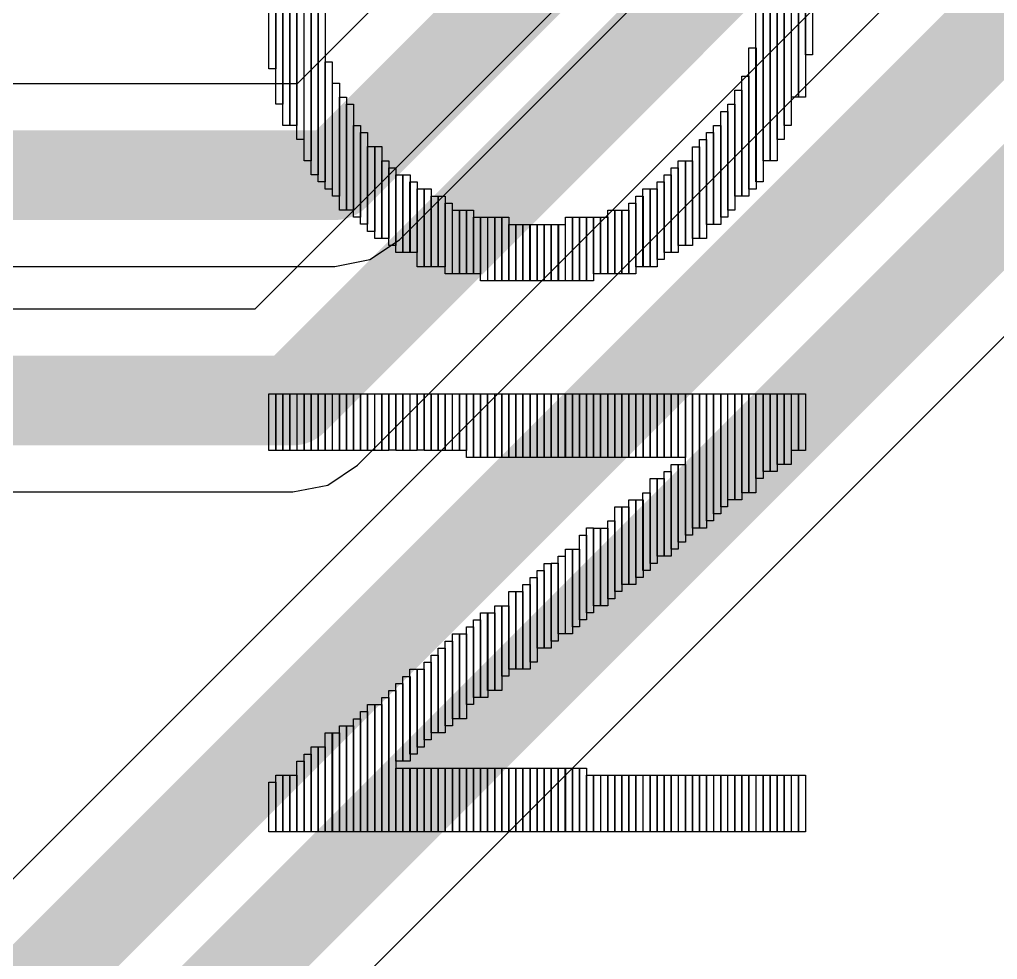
# Model space of a CAD drawing. Header units: millimetres. Extents: x -23 to 83, y -38 to 11.
# Drawn here: x -13.471 to -10.701, y -3.694 to -1.033 of the extents above; entities that cross this region are included whole.
import ezdxf

# ---------------------------------------------------------------- set-up
doc = ezdxf.new("R2010")
doc.units = ezdxf.units.MM
for name, color, linetype in [('BottomLayer', 5, 'Continuous'), ('TopLayer', 1, 'Continuous'), ('TopOverlay', 2, 'Continuous')]:
    doc.layers.add(name, color=color, linetype=linetype)

msp = doc.modelspace()

# ---------------------------------------------------------------- linework, layer by layer
at = {"layer": 'BottomLayer'}
for p, q in [((-11.2595, 0.2112), (-12.6848, -1.2142)), ((-12.3944, -1.6563), (-10.8174, -0.0792)), ((-12.6848, -1.2142), (-13.9807, -1.2142)), ((-12.4785, -1.7125), (-12.3944, -1.6563)), ((-12.5776, -1.7322), (-12.4785, -1.7125)), ((-13.9807, -1.7322), (-12.5776, -1.7322))]:
    msp.add_line(p, q, dxfattribs=at)
at = {"layer": 'BottomLayer', "const_width": 0.254}
for points in [[(-12.5776, -1.4732), (-11.0005, 0.1039)], [(-14.3256, -1.4732), (-12.5776, -1.4732)]]:
    msp.add_lwpolyline(points, dxfattribs=at)
at = {"layer": 'BottomLayer', "const_width": 0.127}
msp.add_lwpolyline([(-12.6411, -1.4732, 1), (-12.5141, -1.4732, 1)], format="xyb", close=True, dxfattribs=at)
msp.add_lwpolyline([(-12.6411, -1.4732, 1), (-12.5141, -1.4732, 1)], format="xyb", close=True, dxfattribs=at)
at = {"layer": 'TopLayer'}
for p, q in [((-3.8564, 6.1672), (-17.4545, -7.4308)), ((-15.9976, -7.2453), (-3.3265, 5.4258)), ((-11.5587, -0.6072), (-12.804, -1.8525)), ((-12.5136, -2.2946), (-11.1166, -0.8976)), ((-12.804, -1.8525), (-13.9214, -1.8525)), ((-12.5977, -2.3507), (-12.5136, -2.2946)), ((-12.6968, -2.3704), (-12.5977, -2.3507)), ((-17.2885, -2.3704), (-12.6968, -2.3704))]:
    msp.add_line(p, q, dxfattribs=at)
at = {"layer": 'TopLayer', "const_width": 0.254}
for points in [[(-19.177, -9.5196), (-3.5916, 6.0658)], [(-18.4261, -9.3075), (-3.4338, 5.6848)], [(-12.6968, -2.1114), (-11.2998, -0.7144)], [(-17.3958, -2.1114), (-12.6968, -2.1114)]]:
    msp.add_lwpolyline(points, dxfattribs=at)
at = {"layer": 'TopLayer', "const_width": 0.127}
msp.add_lwpolyline([(-12.7603, -2.1114, 1), (-12.6333, -2.1114, 1)], format="xyb", close=True, dxfattribs=at)
msp.add_lwpolyline([(-12.7603, -2.1114, 1), (-12.6333, -2.1114, 1)], format="xyb", close=True, dxfattribs=at)
at = {"layer": 'TopOverlay'}
for p, q in [((-12.6449, -1.4724), (-12.6449, -0.5126)), ((-12.6249, -1.4924), (-12.6249, -0.5124)), ((-12.6248, -0.5126), (-12.6248, -1.4724)), ((-12.6049, -0.5124), (-12.6049, -1.4924)), ((-11.3849, -1.4924), (-11.3849, -0.5124)), ((-11.3648, -0.5124), (-11.3648, -1.4924)), ((-12.6648, -1.4324), (-12.6648, -0.5325)), ((-12.645, -0.5325), (-12.645, -1.4324)), ((-11.365, -1.4326), (-11.365, -0.5524)), ((-11.3449, -1.4326), (-11.3449, -0.5524)), ((-11.3449, -0.5524), (-11.3449, -1.4326)), ((-11.3248, -0.5524), (-11.3248, -1.4326)), ((-12.6849, -1.3725), (-12.6849, -0.5925)), ((-12.6651, -0.5925), (-12.6651, -1.3725)), ((-11.3247, -1.3725), (-11.3247, -0.5925)), ((-11.3049, -0.5925), (-11.3049, -1.3725)), ((-12.7048, -1.3325), (-12.7048, -0.6325)), ((-12.685, -0.6325), (-12.685, -1.3325)), ((-11.3048, -1.3325), (-11.3048, -0.6325)), ((-11.285, -0.6325), (-11.285, -1.3325)), ((-12.7249, -1.3325), (-12.7249, -0.6525)), ((-12.7048, -0.6525), (-12.7048, -1.3325)), ((-12.745, -1.2725), (-12.745, -0.7125)), ((-12.7249, -0.7125), (-12.7249, -1.2725)), ((-11.2847, -1.2525), (-11.2847, -0.7125)), ((-11.2649, -0.7125), (-11.2649, -1.2525)), ((-11.2649, -1.2525), (-11.2649, -0.7325)), ((-11.2448, -0.7325), (-11.2448, -1.2525)), ((-12.7649, -1.1723), (-12.7649, -0.8325)), ((-12.7448, -0.8325), (-12.7448, -1.1723)), ((-11.245, -1.1325), (-11.245, -0.8526)), ((-11.2249, -0.8526), (-11.2249, -1.1325)), ((-11.4049, -1.5126), (-11.4049, -1.1125)), ((-11.4049, -1.1125), (-11.3848, -1.1125)), ((-11.3848, -1.1125), (-11.3848, -1.5126)), ((-11.2249, -1.1325), (-11.245, -1.1325)), ((-12.6047, -1.5126), (-12.6047, -1.1524)), ((-12.6047, -1.1524), (-12.5849, -1.1524)), ((-12.5849, -1.1524), (-12.5849, -1.5126)), ((-12.7448, -1.1723), (-12.7649, -1.1723)), ((-12.5848, -1.5325), (-12.5848, -1.2125)), ((-12.5848, -1.2125), (-12.5647, -1.2125)), ((-12.5647, -1.2125), (-12.5647, -1.5325)), ((-11.4249, -1.5326), (-11.4249, -1.1925)), ((-11.4249, -1.1925), (-11.4049, -1.1925)), ((-11.4049, -1.1925), (-11.4049, -1.5326)), ((-11.4449, -1.5325), (-11.4449, -1.2325)), ((-11.4449, -1.2325), (-11.425, -1.2325)), ((-11.425, -1.2325), (-11.425, -1.5325)), ((-12.7249, -1.2725), (-12.745, -1.2725)), ((-12.5649, -1.5725), (-12.5649, -1.2525)), ((-12.5649, -1.2525), (-12.5451, -1.2525)), ((-12.5451, -1.2525), (-12.5451, -1.5725)), ((-12.5448, -1.5725), (-12.5448, -1.2725)), ((-12.5448, -1.2725), (-12.5247, -1.2725)), ((-12.5247, -1.2725), (-12.5247, -1.5725)), ((-11.4648, -1.5725), (-11.4648, -1.2725)), ((-11.4648, -1.2725), (-11.4447, -1.2725)), ((-11.4447, -1.2725), (-11.4447, -1.5725)), ((-11.2649, -1.2525), (-11.2847, -1.2525)), ((-11.2448, -1.2525), (-11.2649, -1.2525)), ((-11.4847, -1.5925), (-11.4847, -1.2925)), ((-11.4847, -1.2925), (-11.4649, -1.2925)), ((-11.4649, -1.2925), (-11.4649, -1.5925)), ((-12.7048, -1.3325), (-12.7249, -1.3325)), ((-12.685, -1.3325), (-12.7048, -1.3325)), ((-12.5249, -1.5925), (-12.5249, -1.3324)), ((-12.5249, -1.3324), (-12.5048, -1.3324)), ((-12.5049, -1.6124), (-12.5049, -1.3525)), ((-12.5049, -1.3525), (-12.4849, -1.3525)), ((-12.5048, -1.3324), (-12.5048, -1.5925)), ((-12.4849, -1.3525), (-12.4849, -1.6124)), ((-11.5249, -1.6125), (-11.5249, -1.3524)), ((-11.5249, -1.3524), (-11.5048, -1.3524)), ((-11.5049, -1.6126), (-11.5049, -1.3325)), ((-11.5049, -1.3325), (-11.4849, -1.3325)), ((-11.5048, -1.3524), (-11.5048, -1.6125)), ((-11.4849, -1.3325), (-11.4849, -1.6126)), ((-11.285, -1.3325), (-11.3048, -1.3325)), ((-12.6651, -1.3725), (-12.6849, -1.3725)), ((-11.5449, -1.6524), (-11.5449, -1.3725)), ((-11.5449, -1.3725), (-11.5249, -1.3725)), ((-11.5249, -1.3725), (-11.5249, -1.6524)), ((-11.3049, -1.3725), (-11.3247, -1.3725)), ((-12.4849, -1.6325), (-12.4849, -1.3924)), ((-12.4849, -1.3924), (-12.4648, -1.3924)), ((-12.4648, -1.6525), (-12.4648, -1.3924)), ((-12.4648, -1.3924), (-12.445, -1.3924)), ((-12.4648, -1.3924), (-12.4648, -1.6325)), ((-12.445, -1.3924), (-12.445, -1.6525)), ((-11.5647, -1.6524), (-11.5647, -1.3926)), ((-11.5647, -1.3926), (-11.5449, -1.3926)), ((-11.5449, -1.3926), (-11.5449, -1.6524)), ((-12.645, -1.4324), (-12.6648, -1.4324)), ((-12.4449, -1.6524), (-12.4449, -1.4324)), ((-12.4449, -1.4324), (-12.4248, -1.4324)), ((-12.4248, -1.4324), (-12.4248, -1.6524)), ((-11.605, -1.6726), (-11.605, -1.4326)), ((-11.605, -1.4326), (-11.5849, -1.4326)), ((-11.5849, -1.6726), (-11.5849, -1.4326)), ((-11.5849, -1.4326), (-11.5649, -1.4326)), ((-11.5849, -1.4326), (-11.5849, -1.6726)), ((-11.5649, -1.4326), (-11.5649, -1.6726)), ((-11.3449, -1.4326), (-11.365, -1.4326)), ((-11.3248, -1.4326), (-11.3449, -1.4326)), ((-12.4249, -1.6726), (-12.4249, -1.4524)), ((-12.4249, -1.4524), (-12.4049, -1.4524)), ((-12.4049, -1.4524), (-12.4049, -1.6726)), ((-11.6247, -1.6925), (-11.6247, -1.4525)), ((-11.6247, -1.4525), (-11.6049, -1.4525)), ((-11.6049, -1.4525), (-11.6049, -1.6925)), ((-12.6248, -1.4724), (-12.6449, -1.4724)), ((-12.6049, -1.4924), (-12.6249, -1.4924)), ((-12.405, -1.6925), (-12.405, -1.4726)), ((-12.405, -1.4726), (-12.3849, -1.4726)), ((-12.3849, -1.6925), (-12.3849, -1.4726)), ((-12.3849, -1.4726), (-12.3648, -1.4726)), ((-12.3849, -1.4726), (-12.3849, -1.6925)), ((-12.365, -1.6924), (-12.365, -1.4925)), ((-12.365, -1.4925), (-12.3449, -1.4925)), ((-12.3648, -1.4726), (-12.3648, -1.6925)), ((-12.3449, -1.4925), (-12.3449, -1.6924)), ((-11.6647, -1.7125), (-11.6647, -1.4925)), ((-11.6647, -1.4925), (-11.6449, -1.4925)), ((-11.645, -1.6925), (-11.645, -1.4726)), ((-11.645, -1.4726), (-11.6249, -1.4726)), ((-11.6449, -1.4925), (-11.6449, -1.7125)), ((-11.6249, -1.4726), (-11.6249, -1.6925)), ((-11.3648, -1.4924), (-11.3849, -1.4924)), ((-12.5849, -1.5126), (-12.6047, -1.5126)), ((-12.3449, -1.7325), (-12.3449, -1.5123)), ((-12.3449, -1.5123), (-12.3248, -1.5123)), ((-12.325, -1.7324), (-12.325, -1.5124)), ((-12.325, -1.5124), (-12.3049, -1.5124)), ((-12.3248, -1.5123), (-12.3248, -1.7325)), ((-12.3049, -1.5124), (-12.3049, -1.7324)), ((-11.705, -1.7324), (-11.705, -1.5124)), ((-11.705, -1.5124), (-11.6849, -1.5124)), ((-11.6849, -1.7324), (-11.6849, -1.5124)), ((-11.6849, -1.5124), (-11.6648, -1.5124)), ((-11.6849, -1.5124), (-11.6849, -1.7324)), ((-11.6648, -1.5124), (-11.6648, -1.7324)), ((-11.3848, -1.5126), (-11.4049, -1.5126)), ((-12.5647, -1.5325), (-12.5848, -1.5325)), ((-12.3049, -1.7327), (-12.3049, -1.5325)), ((-12.3049, -1.5325), (-12.2848, -1.5325)), ((-12.285, -1.7325), (-12.285, -1.5326)), ((-12.285, -1.5326), (-12.2649, -1.5326)), ((-12.2848, -1.5325), (-12.2848, -1.7327)), ((-12.2649, -1.5326), (-12.2649, -1.7325)), ((-11.7249, -1.7325), (-11.7249, -1.5326)), ((-11.7249, -1.5326), (-11.7048, -1.5326)), ((-11.7048, -1.5326), (-11.7048, -1.7325)), ((-11.425, -1.5325), (-11.4449, -1.5325)), ((-11.4049, -1.5326), (-11.4249, -1.5326)), ((-12.5451, -1.5725), (-12.5649, -1.5725)), ((-12.5247, -1.5725), (-12.5448, -1.5725)), ((-12.2648, -1.7525), (-12.2648, -1.5526)), ((-12.2648, -1.5526), (-12.245, -1.5526)), ((-12.245, -1.5526), (-12.245, -1.7525)), ((-12.2448, -1.7526), (-12.2448, -1.5725)), ((-12.2448, -1.5725), (-12.2248, -1.5725)), ((-12.2249, -1.7525), (-12.2249, -1.5726)), ((-12.2249, -1.5726), (-12.2048, -1.5726)), ((-12.2248, -1.5725), (-12.2248, -1.7526)), ((-12.205, -1.7526), (-12.205, -1.5725)), ((-12.205, -1.5725), (-12.1849, -1.5725)), ((-12.2048, -1.5726), (-12.2048, -1.7525)), ((-12.1849, -1.5725), (-12.1849, -1.7526)), ((-11.8049, -1.7526), (-11.8049, -1.5725)), ((-11.8049, -1.5725), (-11.7848, -1.5725)), ((-11.7848, -1.7526), (-11.7848, -1.5725)), ((-11.7848, -1.5725), (-11.7648, -1.5725)), ((-11.7848, -1.5725), (-11.7848, -1.7526)), ((-11.7649, -1.7525), (-11.7649, -1.5726)), ((-11.7649, -1.5726), (-11.7448, -1.5726)), ((-11.7648, -1.5725), (-11.7648, -1.7526)), ((-11.7448, -1.7525), (-11.7448, -1.5526)), ((-11.7448, -1.5526), (-11.725, -1.5526)), ((-11.7448, -1.5726), (-11.7448, -1.7525)), ((-11.725, -1.5526), (-11.725, -1.7525)), ((-11.4447, -1.5725), (-11.4648, -1.5725)), ((-12.5048, -1.5925), (-12.5249, -1.5925)), ((-12.185, -1.7525), (-12.185, -1.5925)), ((-12.185, -1.5925), (-12.1649, -1.5925)), ((-12.1649, -1.5925), (-12.1649, -1.7525)), ((-12.1648, -1.7724), (-12.1648, -1.5926)), ((-12.1648, -1.5926), (-12.145, -1.5926)), ((-12.145, -1.5926), (-12.145, -1.7724)), ((-12.1448, -1.7724), (-12.1448, -1.5926)), ((-12.1448, -1.5926), (-12.1249, -1.5926)), ((-12.1249, -1.5926), (-12.1249, -1.7724)), ((-12.1248, -1.7725), (-12.1248, -1.5925)), ((-12.1248, -1.5925), (-12.105, -1.5925)), ((-12.105, -1.5925), (-12.105, -1.7725)), ((-12.1048, -1.7725), (-12.1048, -1.5925)), ((-12.1048, -1.5925), (-12.0849, -1.5925)), ((-12.0849, -1.5925), (-12.0849, -1.7725)), ((-11.9248, -1.7724), (-11.9248, -1.5926)), ((-11.9248, -1.5926), (-11.905, -1.5926)), ((-11.905, -1.5926), (-11.905, -1.7724)), ((-11.9049, -1.7725), (-11.9049, -1.5925)), ((-11.9049, -1.5925), (-11.885, -1.5925)), ((-11.885, -1.5925), (-11.885, -1.7725)), ((-11.8848, -1.7725), (-11.8848, -1.5925)), ((-11.8848, -1.5925), (-11.865, -1.5925)), ((-11.865, -1.5925), (-11.865, -1.7725)), ((-11.8647, -1.7725), (-11.8647, -1.5925)), ((-11.8647, -1.5925), (-11.8449, -1.5925)), ((-11.8449, -1.7525), (-11.8449, -1.5925)), ((-11.8449, -1.5925), (-11.8248, -1.5925)), ((-11.8449, -1.5925), (-11.8449, -1.7725)), ((-11.8248, -1.7525), (-11.8248, -1.5925)), ((-11.8248, -1.5925), (-11.8048, -1.5925)), ((-11.8248, -1.5925), (-11.8248, -1.7525)), ((-11.8048, -1.5925), (-11.8048, -1.7525)), ((-11.4649, -1.5925), (-11.4847, -1.5925)), ((-12.4849, -1.6124), (-12.5049, -1.6124)), ((-12.4648, -1.6325), (-12.4849, -1.6325)), ((-12.0849, -1.7725), (-12.0849, -1.6125)), ((-12.0849, -1.6125), (-12.0649, -1.6125)), ((-12.0649, -1.7725), (-12.0649, -1.6125)), ((-12.0649, -1.6125), (-12.0448, -1.6125)), ((-12.0649, -1.6125), (-12.0649, -1.7725)), ((-12.0448, -1.7725), (-12.0448, -1.6125)), ((-12.0448, -1.6125), (-12.0247, -1.6125)), ((-12.0448, -1.6125), (-12.0448, -1.7725)), ((-12.025, -1.7725), (-12.025, -1.6125)), ((-12.025, -1.6125), (-12.0049, -1.6125)), ((-12.0247, -1.6125), (-12.0247, -1.7725)), ((-12.0049, -1.7725), (-12.0049, -1.6125)), ((-12.0049, -1.6125), (-11.9849, -1.6125)), ((-12.0049, -1.6125), (-12.0049, -1.7725)), ((-11.9849, -1.6125), (-11.9849, -1.7725)), ((-11.9849, -1.7725), (-11.9849, -1.6125)), ((-11.9849, -1.6125), (-11.9648, -1.6125)), ((-11.9648, -1.7725), (-11.9648, -1.6125)), ((-11.9648, -1.6125), (-11.9447, -1.6125)), ((-11.9648, -1.6125), (-11.9648, -1.7725)), ((-11.945, -1.7725), (-11.945, -1.6125)), ((-11.945, -1.6125), (-11.9249, -1.6125)), ((-11.9447, -1.6125), (-11.9447, -1.7725)), ((-11.9249, -1.6125), (-11.9249, -1.7725)), ((-11.5048, -1.6125), (-11.5249, -1.6125)), ((-11.4849, -1.6126), (-11.5049, -1.6126)), ((-12.445, -1.6525), (-12.4648, -1.6525)), ((-12.4248, -1.6524), (-12.4449, -1.6524)), ((-11.5449, -1.6524), (-11.5647, -1.6524)), ((-11.5249, -1.6524), (-11.5449, -1.6524)), ((-12.4049, -1.6726), (-12.4249, -1.6726)), ((-11.5849, -1.6726), (-11.605, -1.6726)), ((-11.5649, -1.6726), (-11.5849, -1.6726)), ((-12.3849, -1.6925), (-12.405, -1.6925)), ((-12.3648, -1.6925), (-12.3849, -1.6925)), ((-12.3449, -1.6924), (-12.365, -1.6924)), ((-11.6449, -1.7125), (-11.6647, -1.7125)), ((-11.6249, -1.6925), (-11.645, -1.6925)), ((-11.6049, -1.6925), (-11.6247, -1.6925)), ((-12.3248, -1.7325), (-12.3449, -1.7325)), ((-12.3049, -1.7324), (-12.325, -1.7324)), ((-12.2848, -1.7327), (-12.3049, -1.7327)), ((-12.2649, -1.7325), (-12.285, -1.7325)), ((-11.7048, -1.7325), (-11.7249, -1.7325)), ((-11.6849, -1.7324), (-11.705, -1.7324)), ((-11.6648, -1.7324), (-11.6849, -1.7324)), ((-12.245, -1.7525), (-12.2648, -1.7525)), ((-12.2248, -1.7526), (-12.2448, -1.7526)), ((-12.2048, -1.7525), (-12.2249, -1.7525)), ((-12.1849, -1.7526), (-12.205, -1.7526)), ((-12.1649, -1.7525), (-12.185, -1.7525)), ((-12.145, -1.7724), (-12.1648, -1.7724)), ((-12.1249, -1.7724), (-12.1448, -1.7724)), ((-12.105, -1.7725), (-12.1248, -1.7725)), ((-12.0849, -1.7725), (-12.1048, -1.7725)), ((-12.0649, -1.7725), (-12.0849, -1.7725)), ((-12.0448, -1.7725), (-12.0649, -1.7725)), ((-12.0247, -1.7725), (-12.0448, -1.7725)), ((-12.0049, -1.7725), (-12.025, -1.7725)), ((-11.9849, -1.7725), (-12.0049, -1.7725)), ((-11.9648, -1.7725), (-11.9849, -1.7725)), ((-11.9447, -1.7725), (-11.9648, -1.7725)), ((-11.9249, -1.7725), (-11.945, -1.7725)), ((-11.905, -1.7724), (-11.9248, -1.7724)), ((-11.885, -1.7725), (-11.9049, -1.7725)), ((-11.865, -1.7725), (-11.8848, -1.7725)), ((-11.8449, -1.7725), (-11.8647, -1.7725)), ((-11.8248, -1.7525), (-11.8449, -1.7525)), ((-11.8048, -1.7525), (-11.8248, -1.7525)), ((-11.7848, -1.7526), (-11.8049, -1.7526)), ((-11.7648, -1.7526), (-11.7848, -1.7526)), ((-11.7448, -1.7525), (-11.7649, -1.7525)), ((-11.725, -1.7525), (-11.7448, -1.7525)), ((-12.7648, -2.2525), (-12.7648, -2.0925)), ((-12.7648, -2.0925), (-12.745, -2.0925)), ((-12.745, -2.0925), (-12.745, -2.2525)), ((-12.7447, -2.2525), (-12.7447, -2.0925)), ((-12.7447, -2.0925), (-12.7249, -2.0925)), ((-12.7249, -2.2525), (-12.7249, -2.0925)), ((-12.7249, -2.0925), (-12.7051, -2.0925)), ((-12.7249, -2.0925), (-12.7249, -2.2525)), ((-12.7051, -2.0925), (-12.7051, -2.2525)), ((-12.7048, -2.2525), (-12.7048, -2.0925)), ((-12.7048, -2.0925), (-12.685, -2.0925)), ((-12.685, -2.0925), (-12.685, -2.2525)), ((-12.6848, -2.2525), (-12.6848, -2.0925)), ((-12.6848, -2.0925), (-12.6649, -2.0925)), ((-12.6649, -2.0925), (-12.6649, -2.2525)), ((-12.6647, -2.2525), (-12.6647, -2.0925)), ((-12.6647, -2.0925), (-12.6449, -2.0925)), ((-12.6449, -2.2525), (-12.6449, -2.0925)), ((-12.6449, -2.0925), (-12.6251, -2.0925)), ((-12.6449, -2.0925), (-12.6449, -2.2525)), ((-12.6251, -2.0925), (-12.6251, -2.2525)), ((-12.6248, -2.2525), (-12.6248, -2.0925)), ((-12.6248, -2.0925), (-12.605, -2.0925)), ((-12.605, -2.0925), (-12.605, -2.2525)), ((-12.6047, -2.2525), (-12.6047, -2.0925)), ((-12.6047, -2.0925), (-12.5849, -2.0925)), ((-12.5849, -2.0925), (-12.5849, -2.2525)), ((-12.5847, -2.2525), (-12.5847, -2.0925)), ((-12.5847, -2.0925), (-12.5649, -2.0925)), ((-12.5649, -2.2525), (-12.5649, -2.0925)), ((-12.5649, -2.0925), (-12.5451, -2.0925)), ((-12.5649, -2.0925), (-12.5649, -2.2525)), ((-12.5451, -2.0925), (-12.5451, -2.2525)), ((-12.5448, -2.2525), (-12.5448, -2.0925)), ((-12.5448, -2.0925), (-12.525, -2.0925)), ((-12.525, -2.0925), (-12.525, -2.2525)), ((-12.5247, -2.2525), (-12.5247, -2.0925)), ((-12.5247, -2.0925), (-12.5049, -2.0925)), ((-12.5049, -2.0925), (-12.5049, -2.2525)), ((-12.5047, -2.2525), (-12.5047, -2.0925)), ((-12.5047, -2.0925), (-12.4849, -2.0925)), ((-12.4849, -2.2525), (-12.4849, -2.0925)), ((-12.4849, -2.0925), (-12.465, -2.0925)), ((-12.4849, -2.0925), (-12.4849, -2.2525)), ((-12.465, -2.0925), (-12.465, -2.2525)), ((-12.4648, -2.2525), (-12.4648, -2.0925)), ((-12.4648, -2.0925), (-12.445, -2.0925)), ((-12.445, -2.0925), (-12.445, -2.2525)), ((-12.4447, -2.2525), (-12.4447, -2.0925)), ((-12.4447, -2.0925), (-12.4249, -2.0925)), ((-12.4249, -2.0925), (-12.4249, -2.2525)), ((-12.4248, -2.2523), (-12.4248, -2.0926)), ((-12.4248, -2.0926), (-12.405, -2.0926)), ((-12.405, -2.0926), (-12.405, -2.2523)), ((-12.4049, -2.2525), (-12.4049, -2.0925)), ((-12.4049, -2.0925), (-12.385, -2.0925)), ((-12.385, -2.0925), (-12.385, -2.2525)), ((-12.3848, -2.2525), (-12.3848, -2.0925)), ((-12.3848, -2.0925), (-12.365, -2.0925)), ((-12.365, -2.0925), (-12.365, -2.2525)), ((-12.3647, -2.2525), (-12.3647, -2.0925)), ((-12.3647, -2.0925), (-12.3449, -2.0925)), ((-12.3449, -2.0925), (-12.3449, -2.2525)), ((-12.3448, -2.2523), (-12.3448, -2.0926)), ((-12.3448, -2.0926), (-12.325, -2.0926)), ((-12.325, -2.0926), (-12.325, -2.2523)), ((-12.3248, -2.2525), (-12.3248, -2.0925)), ((-12.3248, -2.0925), (-12.305, -2.0925)), ((-12.305, -2.0925), (-12.305, -2.2525)), ((-12.3048, -2.2525), (-12.3048, -2.0925)), ((-12.3048, -2.0925), (-12.285, -2.0925)), ((-12.285, -2.0925), (-12.285, -2.2525)), ((-12.2847, -2.2525), (-12.2847, -2.0925)), ((-12.2847, -2.0925), (-12.2649, -2.0925)), ((-12.2649, -2.2525), (-12.2649, -2.0925)), ((-12.2649, -2.0925), (-12.2451, -2.0925)), ((-12.2649, -2.0925), (-12.2649, -2.2525)), ((-12.2451, -2.0925), (-12.2451, -2.2525)), ((-12.2448, -2.2525), (-12.2448, -2.0925)), ((-12.2448, -2.0925), (-12.225, -2.0925)), ((-12.225, -2.0925), (-12.225, -2.2525)), ((-12.2248, -2.2525), (-12.2248, -2.0925)), ((-12.2248, -2.0925), (-12.205, -2.0925)), ((-12.205, -2.2725), (-12.205, -2.0925)), ((-12.205, -2.0925), (-12.1849, -2.0925)), ((-12.205, -2.0925), (-12.205, -2.2525)), ((-12.1849, -2.2725), (-12.1849, -2.0925)), ((-12.1849, -2.0925), (-12.1648, -2.0925)), ((-12.1849, -2.0925), (-12.1849, -2.2725)), ((-12.1649, -2.2724), (-12.1649, -2.0926)), ((-12.1649, -2.0926), (-12.1449, -2.0926)), ((-12.1648, -2.0925), (-12.1648, -2.2725)), ((-12.1449, -2.2724), (-12.1449, -2.0926)), ((-12.1449, -2.0926), (-12.1248, -2.0926)), ((-12.1449, -2.0926), (-12.1449, -2.2724)), ((-12.1249, -2.2725), (-12.1249, -2.0925)), ((-12.1249, -2.0925), (-12.1049, -2.0925)), ((-12.1248, -2.0926), (-12.1248, -2.2724)), ((-12.1049, -2.2725), (-12.1049, -2.0925)), ((-12.1049, -2.0925), (-12.0848, -2.0925)), ((-12.1049, -2.0925), (-12.1049, -2.2725)), ((-12.0849, -2.2724), (-12.0849, -2.0926)), ((-12.0849, -2.0926), (-12.0649, -2.0926)), ((-12.0848, -2.0925), (-12.0848, -2.2725)), ((-12.0649, -2.2724), (-12.0649, -2.0926)), ((-12.0649, -2.0926), (-12.0448, -2.0926)), ((-12.0649, -2.0926), (-12.0649, -2.2724)), ((-12.0449, -2.2725), (-12.0449, -2.0925)), ((-12.0449, -2.0925), (-12.0249, -2.0925)), ((-12.0448, -2.0926), (-12.0448, -2.2724)), ((-12.0249, -2.2725), (-12.0249, -2.0925)), ((-12.0249, -2.0925), (-12.0048, -2.0925)), ((-12.0249, -2.0925), (-12.0249, -2.2725)), ((-12.0049, -2.2724), (-12.0049, -2.0926)), ((-12.0049, -2.0926), (-11.9849, -2.0926)), ((-12.0048, -2.0925), (-12.0048, -2.2725)), ((-11.985, -2.2725), (-11.985, -2.0925)), ((-11.985, -2.0925), (-11.9649, -2.0925)), ((-11.9849, -2.0926), (-11.9849, -2.2724)), ((-11.9649, -2.2725), (-11.9649, -2.0925)), ((-11.9649, -2.0925), (-11.9449, -2.0925)), ((-11.9649, -2.0925), (-11.9649, -2.2725)), ((-11.9449, -2.2725), (-11.9449, -2.0925)), ((-11.9449, -2.0925), (-11.9248, -2.0925)), ((-11.9449, -2.0925), (-11.9449, -2.2725)), ((-11.9249, -2.2724), (-11.9249, -2.0926)), ((-11.9249, -2.0926), (-11.9049, -2.0926)), ((-11.9248, -2.0925), (-11.9248, -2.2725)), ((-11.905, -2.2725), (-11.905, -2.0925)), ((-11.905, -2.0925), (-11.8849, -2.0925)), ((-11.9049, -2.0926), (-11.9049, -2.2724)), ((-11.8849, -2.2725), (-11.8849, -2.0925)), ((-11.8849, -2.0925), (-11.8648, -2.0925)), ((-11.8849, -2.0925), (-11.8849, -2.2725)), ((-11.8648, -2.2725), (-11.8648, -2.0925)), ((-11.8648, -2.0925), (-11.8448, -2.0925)), ((-11.8648, -2.0925), (-11.8648, -2.2725)), ((-11.8449, -2.2724), (-11.8449, -2.0926)), ((-11.8449, -2.0926), (-11.8248, -2.0926)), ((-11.8448, -2.0925), (-11.8448, -2.2725)), ((-11.825, -2.2725), (-11.825, -2.0925)), ((-11.825, -2.0925), (-11.8049, -2.0925)), ((-11.8248, -2.0926), (-11.8248, -2.2724)), ((-11.8049, -2.2725), (-11.8049, -2.0925)), ((-11.8049, -2.0925), (-11.7848, -2.0925)), ((-11.8049, -2.0925), (-11.8049, -2.2725)), ((-11.7848, -2.2725), (-11.7848, -2.0925)), ((-11.7848, -2.0925), (-11.7648, -2.0925)), ((-11.7848, -2.0925), (-11.7848, -2.2725)), ((-11.7649, -2.2724), (-11.7649, -2.0926)), ((-11.7649, -2.0926), (-11.7448, -2.0926)), ((-11.7648, -2.0925), (-11.7648, -2.2725)), ((-11.745, -2.2725), (-11.745, -2.0925)), ((-11.745, -2.0925), (-11.7249, -2.0925)), ((-11.7448, -2.0926), (-11.7448, -2.2724)), ((-11.7249, -2.2725), (-11.7249, -2.0925)), ((-11.7249, -2.0925), (-11.7048, -2.0925)), ((-11.7249, -2.0925), (-11.7249, -2.2725)), ((-11.7048, -2.2725), (-11.7048, -2.0925)), ((-11.7048, -2.0925), (-11.6848, -2.0925)), ((-11.7048, -2.0925), (-11.7048, -2.2725)), ((-11.6849, -2.2724), (-11.6849, -2.0926)), ((-11.6849, -2.0926), (-11.6648, -2.0926)), ((-11.6848, -2.0925), (-11.6848, -2.2725)), ((-11.6649, -2.2725), (-11.6649, -2.0925)), ((-11.6649, -2.0925), (-11.6449, -2.0925)), ((-11.6648, -2.0926), (-11.6648, -2.2724)), ((-11.6449, -2.2725), (-11.6449, -2.0925)), ((-11.6449, -2.0925), (-11.6248, -2.0925)), ((-11.6449, -2.0925), (-11.6449, -2.2725)), ((-11.6249, -2.2724), (-11.6249, -2.0926)), ((-11.6249, -2.0926), (-11.6049, -2.0926)), ((-11.6248, -2.0925), (-11.6248, -2.2725)), ((-11.6049, -2.2724), (-11.6049, -2.0926)), ((-11.6049, -2.0926), (-11.5848, -2.0926)), ((-11.6049, -2.0926), (-11.6049, -2.2724)), ((-11.5849, -2.4925), (-11.5849, -2.0925)), ((-11.5849, -2.0925), (-11.5649, -2.0925)), ((-11.5848, -2.0926), (-11.5848, -2.2724)), ((-11.565, -2.4726), (-11.565, -2.0926)), ((-11.565, -2.0926), (-11.5449, -2.0926)), ((-11.5649, -2.0925), (-11.5649, -2.4925)), ((-11.5449, -2.4726), (-11.5449, -2.0926)), ((-11.5449, -2.0926), (-11.5249, -2.0926)), ((-11.5449, -2.0926), (-11.5449, -2.4726)), ((-11.525, -2.4524), (-11.525, -2.0925)), ((-11.525, -2.0925), (-11.5049, -2.0925)), ((-11.5249, -2.0926), (-11.5249, -2.4726)), ((-11.5049, -2.4326), (-11.5049, -2.0925)), ((-11.5049, -2.0925), (-11.4849, -2.0925)), ((-11.5049, -2.0925), (-11.5049, -2.4524)), ((-11.4849, -2.4125), (-11.4849, -2.0925)), ((-11.4849, -2.0925), (-11.4651, -2.0925)), ((-11.4849, -2.0925), (-11.4849, -2.4326)), ((-11.4651, -2.0925), (-11.4651, -2.4125)), ((-11.4648, -2.3924), (-11.4648, -2.0925)), ((-11.4648, -2.0925), (-11.4447, -2.0925)), ((-11.445, -2.3924), (-11.445, -2.0925)), ((-11.445, -2.0925), (-11.4249, -2.0925)), ((-11.4447, -2.0925), (-11.4447, -2.3924)), ((-11.4249, -2.3726), (-11.4249, -2.0925)), ((-11.4249, -2.0925), (-11.4049, -2.0925)), ((-11.4249, -2.0925), (-11.4249, -2.3924)), ((-11.405, -2.3725), (-11.405, -2.0926)), ((-11.405, -2.0926), (-11.3849, -2.0926)), ((-11.4049, -2.0925), (-11.4049, -2.3726)), ((-11.3849, -2.3324), (-11.3849, -2.0926)), ((-11.3849, -2.0926), (-11.3648, -2.0926)), ((-11.3849, -2.0926), (-11.3849, -2.3725)), ((-11.3648, -2.3125), (-11.3648, -2.0926)), ((-11.3648, -2.0926), (-11.3448, -2.0926)), ((-11.3648, -2.0926), (-11.3648, -2.3324)), ((-11.3449, -2.3127), (-11.3449, -2.0925)), ((-11.3449, -2.0925), (-11.3248, -2.0925)), ((-11.3448, -2.0926), (-11.3448, -2.3125)), ((-11.3248, -2.2923), (-11.3248, -2.0925)), ((-11.3248, -2.0925), (-11.3048, -2.0925)), ((-11.3248, -2.0925), (-11.3248, -2.3127)), ((-11.3049, -2.2925), (-11.3049, -2.0923)), ((-11.3049, -2.0923), (-11.2848, -2.0923)), ((-11.3048, -2.0925), (-11.3048, -2.2923)), ((-11.2848, -2.0923), (-11.2848, -2.2925)), ((-11.2847, -2.2525), (-11.2847, -2.0925)), ((-11.2847, -2.0925), (-11.2649, -2.0925)), ((-11.2649, -2.2525), (-11.2649, -2.0925)), ((-11.2649, -2.0925), (-11.2451, -2.0925)), ((-11.2649, -2.0925), (-11.2649, -2.2525)), ((-11.2451, -2.0925), (-11.2451, -2.2525)), ((-12.745, -2.2525), (-12.7648, -2.2525)), ((-12.7249, -2.2525), (-12.7447, -2.2525)), ((-12.7051, -2.2525), (-12.7249, -2.2525)), ((-12.685, -2.2525), (-12.7048, -2.2525)), ((-12.6649, -2.2525), (-12.6848, -2.2525)), ((-12.6449, -2.2525), (-12.6647, -2.2525)), ((-12.6251, -2.2525), (-12.6449, -2.2525)), ((-12.605, -2.2525), (-12.6248, -2.2525)), ((-12.5849, -2.2525), (-12.6047, -2.2525)), ((-12.5649, -2.2525), (-12.5847, -2.2525)), ((-12.5451, -2.2525), (-12.5649, -2.2525)), ((-12.525, -2.2525), (-12.5448, -2.2525)), ((-12.5049, -2.2525), (-12.5247, -2.2525)), ((-12.4849, -2.2525), (-12.5047, -2.2525)), ((-12.465, -2.2525), (-12.4849, -2.2525)), ((-12.445, -2.2525), (-12.4648, -2.2525)), ((-12.4249, -2.2525), (-12.4447, -2.2525)), ((-12.405, -2.2523), (-12.4248, -2.2523)), ((-12.385, -2.2525), (-12.4049, -2.2525)), ((-12.365, -2.2525), (-12.3848, -2.2525)), ((-12.3449, -2.2525), (-12.3647, -2.2525)), ((-12.325, -2.2523), (-12.3448, -2.2523)), ((-12.305, -2.2525), (-12.3248, -2.2525)), ((-12.285, -2.2525), (-12.3048, -2.2525)), ((-12.2649, -2.2525), (-12.2847, -2.2525)), ((-12.2451, -2.2525), (-12.2649, -2.2525)), ((-12.225, -2.2525), (-12.2448, -2.2525)), ((-12.205, -2.2525), (-12.2248, -2.2525)), ((-11.2649, -2.2525), (-11.2847, -2.2525)), ((-11.2451, -2.2525), (-11.2649, -2.2525)), ((-12.1849, -2.2725), (-12.205, -2.2725)), ((-12.1648, -2.2725), (-12.1849, -2.2725)), ((-12.1449, -2.2724), (-12.1649, -2.2724)), ((-12.1248, -2.2724), (-12.1449, -2.2724)), ((-12.1049, -2.2725), (-12.1249, -2.2725)), ((-12.0848, -2.2725), (-12.1049, -2.2725)), ((-12.0649, -2.2724), (-12.0849, -2.2724)), ((-12.0448, -2.2724), (-12.0649, -2.2724)), ((-12.0249, -2.2725), (-12.0449, -2.2725)), ((-12.0048, -2.2725), (-12.0249, -2.2725)), ((-11.9849, -2.2724), (-12.0049, -2.2724)), ((-11.9649, -2.2725), (-11.985, -2.2725)), ((-11.9449, -2.2725), (-11.9649, -2.2725)), ((-11.9248, -2.2725), (-11.9449, -2.2725)), ((-11.9049, -2.2724), (-11.9249, -2.2724)), ((-11.8849, -2.2725), (-11.905, -2.2725)), ((-11.8648, -2.2725), (-11.8849, -2.2725)), ((-11.8448, -2.2725), (-11.8648, -2.2725)), ((-11.8248, -2.2724), (-11.8449, -2.2724)), ((-11.8049, -2.2725), (-11.825, -2.2725)), ((-11.7848, -2.2725), (-11.8049, -2.2725)), ((-11.7648, -2.2725), (-11.7848, -2.2725)), ((-11.7448, -2.2724), (-11.7649, -2.2724)), ((-11.7249, -2.2725), (-11.745, -2.2725)), ((-11.7048, -2.2725), (-11.7249, -2.2725)), ((-11.6848, -2.2725), (-11.7048, -2.2725)), ((-11.6648, -2.2724), (-11.6849, -2.2724)), ((-11.6449, -2.2725), (-11.6649, -2.2725)), ((-11.6248, -2.2725), (-11.6449, -2.2725)), ((-11.6049, -2.2724), (-11.6249, -2.2724)), ((-11.6247, -2.5325), (-11.6247, -2.2925)), ((-11.6247, -2.2925), (-11.6049, -2.2925)), ((-11.5848, -2.2724), (-11.6049, -2.2724)), ((-11.6049, -2.5124), (-11.6049, -2.2925)), ((-11.6049, -2.2925), (-11.5848, -2.2925)), ((-11.6049, -2.2925), (-11.6049, -2.5325)), ((-11.5848, -2.2925), (-11.5848, -2.5124)), ((-11.3048, -2.2923), (-11.3248, -2.2923)), ((-11.2848, -2.2925), (-11.3049, -2.2925)), ((-11.6449, -2.5524), (-11.6449, -2.3124)), ((-11.6449, -2.3124), (-11.6248, -2.3124)), ((-11.6248, -2.3124), (-11.6248, -2.5524)), ((-11.3448, -2.3125), (-11.3648, -2.3125)), ((-11.3248, -2.3127), (-11.3449, -2.3127)), ((-11.685, -2.5725), (-11.685, -2.3325)), ((-11.685, -2.3325), (-11.6649, -2.3325)), ((-11.6649, -2.3325), (-11.6649, -2.5725)), ((-11.6647, -2.5524), (-11.6647, -2.3325)), ((-11.6647, -2.3325), (-11.6449, -2.3325)), ((-11.6449, -2.3325), (-11.6449, -2.5524)), ((-11.3648, -2.3324), (-11.3849, -2.3324)), ((-11.705, -2.5925), (-11.705, -2.3725)), ((-11.705, -2.3725), (-11.6849, -2.3725)), ((-11.6849, -2.3725), (-11.6849, -2.5925)), ((-11.4049, -2.3726), (-11.4249, -2.3726)), ((-11.3849, -2.3725), (-11.405, -2.3725)), ((-11.745, -2.6325), (-11.745, -2.3924)), ((-11.745, -2.3924), (-11.7249, -2.3924)), ((-11.7249, -2.6126), (-11.7249, -2.3924)), ((-11.7249, -2.3924), (-11.7048, -2.3924)), ((-11.7249, -2.3924), (-11.7249, -2.6325)), ((-11.7048, -2.3924), (-11.7048, -2.6126)), ((-11.4447, -2.3924), (-11.4648, -2.3924)), ((-11.4249, -2.3924), (-11.445, -2.3924)), ((-11.7848, -2.6525), (-11.7848, -2.4125)), ((-11.7848, -2.4125), (-11.7648, -2.4125)), ((-11.7648, -2.6325), (-11.7648, -2.4125)), ((-11.7648, -2.4125), (-11.745, -2.4125)), ((-11.7648, -2.4125), (-11.7648, -2.6525)), ((-11.745, -2.4125), (-11.745, -2.6325)), ((-11.4849, -2.4326), (-11.5049, -2.4326)), ((-11.4651, -2.4125), (-11.4849, -2.4125)), ((-11.8049, -2.6726), (-11.8049, -2.4524)), ((-11.8049, -2.4524), (-11.7848, -2.4524)), ((-11.7848, -2.4524), (-11.7848, -2.6726)), ((-11.5049, -2.4524), (-11.525, -2.4524)), ((-11.8849, -2.7325), (-11.8849, -2.4925)), ((-11.8849, -2.4925), (-11.8648, -2.4925)), ((-11.8648, -2.7125), (-11.8648, -2.4724)), ((-11.8648, -2.4724), (-11.8448, -2.4724)), ((-11.8648, -2.4925), (-11.8648, -2.7325)), ((-11.8449, -2.6925), (-11.8449, -2.4726)), ((-11.8449, -2.4726), (-11.8248, -2.4726)), ((-11.8448, -2.4724), (-11.8448, -2.7125)), ((-11.8248, -2.6925), (-11.8248, -2.4726)), ((-11.8248, -2.4726), (-11.8048, -2.4726)), ((-11.8248, -2.4726), (-11.8248, -2.6925)), ((-11.8048, -2.4726), (-11.8048, -2.6925)), ((-11.5649, -2.4925), (-11.5849, -2.4925)), ((-11.5449, -2.4726), (-11.565, -2.4726)), ((-11.5249, -2.4726), (-11.5449, -2.4726)), ((-11.5848, -2.5124), (-11.6049, -2.5124)), ((-11.9248, -2.7724), (-11.9248, -2.5326)), ((-11.9248, -2.5326), (-11.905, -2.5326)), ((-11.905, -2.5326), (-11.905, -2.7724)), ((-11.9049, -2.7525), (-11.9049, -2.5325)), ((-11.9049, -2.5325), (-11.8848, -2.5325)), ((-11.8848, -2.5325), (-11.8848, -2.7525)), ((-11.6049, -2.5325), (-11.6247, -2.5325)), ((-11.985, -2.8125), (-11.985, -2.5725)), ((-11.985, -2.5725), (-11.9649, -2.5725)), ((-11.9649, -2.5725), (-11.9649, -2.8125)), ((-11.9648, -2.7926), (-11.9648, -2.5724)), ((-11.9648, -2.5724), (-11.945, -2.5724)), ((-11.945, -2.7725), (-11.945, -2.5526)), ((-11.945, -2.5526), (-11.9249, -2.5526)), ((-11.945, -2.5724), (-11.945, -2.7926)), ((-11.9249, -2.5526), (-11.9249, -2.7725)), ((-11.6649, -2.5725), (-11.685, -2.5725)), ((-11.6449, -2.5524), (-11.6647, -2.5524)), ((-11.6248, -2.5524), (-11.6449, -2.5524)), ((-12.0049, -2.8124), (-12.0049, -2.5925)), ((-12.0049, -2.5925), (-11.9849, -2.5925)), ((-11.9849, -2.5925), (-11.9849, -2.8124)), ((-11.6849, -2.5925), (-11.705, -2.5925)), ((-12.0249, -2.8524), (-12.0249, -2.6124)), ((-12.0249, -2.6124), (-12.0048, -2.6124)), ((-12.0048, -2.6124), (-12.0048, -2.8524)), ((-11.7048, -2.6126), (-11.7249, -2.6126)), ((-12.0848, -2.8725), (-12.0848, -2.6525)), ((-12.0848, -2.6525), (-12.065, -2.6525)), ((-12.065, -2.6525), (-12.065, -2.8725)), ((-12.0647, -2.8725), (-12.0647, -2.6525)), ((-12.0647, -2.6525), (-12.0449, -2.6525)), ((-12.0449, -2.8725), (-12.0449, -2.6325)), ((-12.0449, -2.6325), (-12.0249, -2.6325)), ((-12.0449, -2.6525), (-12.0449, -2.8725)), ((-12.0249, -2.6325), (-12.0249, -2.8725)), ((-11.7648, -2.6525), (-11.7848, -2.6525)), ((-11.745, -2.6325), (-11.7648, -2.6325)), ((-11.7249, -2.6325), (-11.745, -2.6325)), ((-11.7848, -2.6726), (-11.8049, -2.6726)), ((-12.1648, -2.9525), (-12.1648, -2.7125)), ((-12.1648, -2.7125), (-12.1448, -2.7125)), ((-12.1449, -2.9326), (-12.1449, -2.7126)), ((-12.1449, -2.7126), (-12.1248, -2.7126)), ((-12.1448, -2.7125), (-12.1448, -2.9525)), ((-12.1249, -2.9324), (-12.1249, -2.6924)), ((-12.1249, -2.6924), (-12.1049, -2.6924)), ((-12.1248, -2.7126), (-12.1248, -2.9326)), ((-12.1049, -2.6924), (-12.1049, -2.9324)), ((-12.1048, -2.8924), (-12.1048, -2.6925)), ((-12.1048, -2.6925), (-12.0849, -2.6925)), ((-12.0849, -2.6925), (-12.0849, -2.8924)), ((-11.8448, -2.7125), (-11.8648, -2.7125)), ((-11.8248, -2.6925), (-11.8449, -2.6925)), ((-11.8048, -2.6925), (-11.8248, -2.6925)), ((-12.1849, -2.9525), (-12.1849, -2.7325)), ((-12.1849, -2.7325), (-12.1651, -2.7325)), ((-12.1651, -2.7325), (-12.1651, -2.9525)), ((-11.8648, -2.7325), (-11.8849, -2.7325)), ((-12.2048, -2.9724), (-12.2048, -2.7525)), ((-12.2048, -2.7525), (-12.1848, -2.7525)), ((-12.1848, -2.7525), (-12.1848, -2.9724)), ((-11.8848, -2.7525), (-11.9049, -2.7525)), ((-12.2649, -3.0325), (-12.2649, -2.7925)), ((-12.2649, -2.7925), (-12.2448, -2.7925)), ((-12.2448, -3.0124), (-12.2448, -2.7724)), ((-12.2448, -2.7724), (-12.2248, -2.7724)), ((-12.2448, -2.7925), (-12.2448, -3.0325)), ((-12.225, -3.0124), (-12.225, -2.7724)), ((-12.225, -2.7724), (-12.205, -2.7724)), ((-12.2248, -2.7724), (-12.2248, -3.0124)), ((-12.205, -2.7724), (-12.205, -3.0124)), ((-11.945, -2.7926), (-11.9648, -2.7926)), ((-11.9249, -2.7725), (-11.945, -2.7725)), ((-11.905, -2.7724), (-11.9248, -2.7724)), ((-12.285, -3.0526), (-12.285, -2.8125)), ((-12.285, -2.8125), (-12.2649, -2.8125)), ((-12.2649, -2.8125), (-12.2649, -3.0526)), ((-11.9849, -2.8124), (-12.0049, -2.8124)), ((-11.9649, -2.8125), (-11.985, -2.8125)), ((-12.325, -3.0725), (-12.325, -2.8525)), ((-12.325, -2.8525), (-12.3049, -2.8525)), ((-12.3049, -3.0524), (-12.3049, -2.8325)), ((-12.3049, -2.8325), (-12.2848, -2.8325)), ((-12.3049, -2.8525), (-12.3049, -3.0725)), ((-12.2848, -2.8325), (-12.2848, -3.0524)), ((-12.0048, -2.8524), (-12.0249, -2.8524)), ((-12.365, -3.1125), (-12.365, -2.8725)), ((-12.365, -2.8725), (-12.3449, -2.8725)), ((-12.3449, -2.8725), (-12.3449, -3.1125)), ((-12.3448, -3.0926), (-12.3448, -2.8724)), ((-12.3448, -2.8724), (-12.325, -2.8724)), ((-12.325, -2.8724), (-12.325, -3.0926)), ((-12.065, -2.8725), (-12.0848, -2.8725)), ((-12.0449, -2.8725), (-12.0647, -2.8725)), ((-12.0249, -2.8725), (-12.0449, -2.8725)), ((-12.3849, -3.1325), (-12.3849, -2.8927)), ((-12.3849, -2.8927), (-12.3648, -2.8927)), ((-12.3648, -2.8927), (-12.3648, -3.1325)), ((-12.0849, -2.8924), (-12.1048, -2.8924)), ((-12.4249, -3.3325), (-12.4249, -2.9324)), ((-12.4249, -2.9324), (-12.4049, -2.9324)), ((-12.405, -3.1325), (-12.405, -2.9125)), ((-12.405, -2.9125), (-12.3849, -2.9125)), ((-12.4049, -2.9324), (-12.4049, -3.3325)), ((-12.3849, -2.9125), (-12.3849, -3.1325)), ((-12.1248, -2.9326), (-12.1449, -2.9326)), ((-12.1049, -2.9324), (-12.1249, -2.9324)), ((-12.4447, -3.3325), (-12.4447, -2.9525)), ((-12.4447, -2.9525), (-12.4249, -2.9525)), ((-12.4249, -2.9525), (-12.4249, -3.3325)), ((-12.1651, -2.9525), (-12.1849, -2.9525)), ((-12.1448, -2.9525), (-12.1648, -2.9525)), ((-12.4849, -3.3325), (-12.4849, -2.9726)), ((-12.4849, -2.9726), (-12.4648, -2.9726)), ((-12.4649, -3.3326), (-12.4649, -2.9724)), ((-12.4649, -2.9724), (-12.4449, -2.9724)), ((-12.4648, -2.9726), (-12.4648, -3.3325)), ((-12.4449, -2.9724), (-12.4449, -3.3326)), ((-12.1848, -2.9724), (-12.2048, -2.9724)), ((-12.5247, -3.3325), (-12.5247, -3.0124)), ((-12.5247, -3.0124), (-12.5049, -3.0124)), ((-12.5049, -3.3325), (-12.5049, -2.9924)), ((-12.5049, -2.9924), (-12.4849, -2.9924)), ((-12.5049, -3.0124), (-12.5049, -3.3325)), ((-12.4849, -2.9924), (-12.4849, -3.3325)), ((-12.2248, -3.0124), (-12.2448, -3.0124)), ((-12.205, -3.0124), (-12.225, -3.0124)), ((-12.5649, -3.3325), (-12.5649, -3.0325)), ((-12.5649, -3.0325), (-12.5448, -3.0325)), ((-12.5448, -3.3325), (-12.5448, -3.0325)), ((-12.5448, -3.0325), (-12.5247, -3.0325)), ((-12.5448, -3.0325), (-12.5448, -3.3325)), ((-12.5247, -3.0325), (-12.5247, -3.3325)), ((-12.2448, -3.0325), (-12.2649, -3.0325)), ((-12.6049, -3.3324), (-12.6049, -3.0524)), ((-12.6049, -3.0524), (-12.5848, -3.0524)), ((-12.5849, -3.3325), (-12.5849, -3.0523)), ((-12.5849, -3.0523), (-12.5649, -3.0523)), ((-12.5848, -3.0524), (-12.5848, -3.3324)), ((-12.5649, -3.0523), (-12.5649, -3.3325)), ((-12.3049, -3.0725), (-12.325, -3.0725)), ((-12.2848, -3.0524), (-12.3049, -3.0524)), ((-12.2649, -3.0526), (-12.285, -3.0526)), ((-12.6449, -3.3325), (-12.6449, -3.0924)), ((-12.6449, -3.0924), (-12.6248, -3.0924)), ((-12.6248, -3.3325), (-12.6248, -3.0924)), ((-12.6248, -3.0924), (-12.6047, -3.0924)), ((-12.6248, -3.0924), (-12.6248, -3.3325)), ((-12.6047, -3.0924), (-12.6047, -3.3325)), ((-12.325, -3.0926), (-12.3448, -3.0926)), ((-12.6647, -3.3325), (-12.6647, -3.1125)), ((-12.6647, -3.1125), (-12.6449, -3.1125)), ((-12.6449, -3.1125), (-12.6449, -3.3325)), ((-12.3449, -3.1125), (-12.365, -3.1125)), ((-12.6849, -3.3326), (-12.6849, -3.1325)), ((-12.6849, -3.1325), (-12.6648, -3.1325)), ((-12.6648, -3.1325), (-12.6648, -3.3326)), ((-12.3849, -3.1325), (-12.405, -3.1325)), ((-12.4049, -3.3325), (-12.4049, -3.1524)), ((-12.4049, -3.1524), (-12.3848, -3.1524)), ((-12.3648, -3.1325), (-12.3849, -3.1325)), ((-12.3849, -3.3324), (-12.3849, -3.1525)), ((-12.3849, -3.1525), (-12.3648, -3.1525)), ((-12.3848, -3.1524), (-12.3848, -3.3325)), ((-12.365, -3.3325), (-12.365, -3.1524)), ((-12.365, -3.1524), (-12.3449, -3.1524)), ((-12.3648, -3.1525), (-12.3648, -3.3324)), ((-12.3449, -3.3325), (-12.3449, -3.1524)), ((-12.3449, -3.1524), (-12.3248, -3.1524)), ((-12.3449, -3.1524), (-12.3449, -3.3325)), ((-12.3248, -3.3325), (-12.3248, -3.1524)), ((-12.3248, -3.1524), (-12.3048, -3.1524)), ((-12.3248, -3.1524), (-12.3248, -3.3325)), ((-12.3049, -3.3324), (-12.3049, -3.1525)), ((-12.3049, -3.1525), (-12.2848, -3.1525)), ((-12.3048, -3.1524), (-12.3048, -3.3325)), ((-12.285, -3.3325), (-12.285, -3.1524)), ((-12.285, -3.1524), (-12.2649, -3.1524)), ((-12.2848, -3.1525), (-12.2848, -3.3324)), ((-12.2649, -3.3325), (-12.2649, -3.1524)), ((-12.2649, -3.1524), (-12.2448, -3.1524)), ((-12.2649, -3.1524), (-12.2649, -3.3325)), ((-12.2448, -3.3325), (-12.2448, -3.1524)), ((-12.2448, -3.1524), (-12.2248, -3.1524)), ((-12.2448, -3.1524), (-12.2448, -3.3325)), ((-12.2249, -3.3324), (-12.2249, -3.1525)), ((-12.2249, -3.1525), (-12.2048, -3.1525)), ((-12.2248, -3.1524), (-12.2248, -3.3325)), ((-12.205, -3.3325), (-12.205, -3.1524)), ((-12.205, -3.1524), (-12.1849, -3.1524)), ((-12.2048, -3.1525), (-12.2048, -3.3324)), ((-12.1849, -3.3325), (-12.1849, -3.1524)), ((-12.1849, -3.1524), (-12.1648, -3.1524)), ((-12.1849, -3.1524), (-12.1849, -3.3325)), ((-12.1649, -3.3324), (-12.1649, -3.1525)), ((-12.1649, -3.1525), (-12.1449, -3.1525)), ((-12.1648, -3.1524), (-12.1648, -3.3325)), ((-12.1449, -3.3324), (-12.1449, -3.1525)), ((-12.1449, -3.1525), (-12.1248, -3.1525)), ((-12.1449, -3.1525), (-12.1449, -3.3324)), ((-12.1249, -3.3325), (-12.1249, -3.1524)), ((-12.1249, -3.1524), (-12.1049, -3.1524)), ((-12.1248, -3.1525), (-12.1248, -3.3324)), ((-12.1049, -3.3325), (-12.1049, -3.1524)), ((-12.1049, -3.1524), (-12.0848, -3.1524)), ((-12.1049, -3.1524), (-12.1049, -3.3325)), ((-12.0849, -3.3324), (-12.0849, -3.1525)), ((-12.0849, -3.1525), (-12.0649, -3.1525)), ((-12.0848, -3.1524), (-12.0848, -3.3325)), ((-12.0649, -3.3324), (-12.0649, -3.1525)), ((-12.0649, -3.1525), (-12.0448, -3.1525)), ((-12.0649, -3.1525), (-12.0649, -3.3324)), ((-12.0449, -3.3325), (-12.0449, -3.1524)), ((-12.0449, -3.1524), (-12.0249, -3.1524)), ((-12.0448, -3.1525), (-12.0448, -3.3324)), ((-12.0249, -3.3325), (-12.0249, -3.1524)), ((-12.0249, -3.1524), (-12.0048, -3.1524)), ((-12.0249, -3.1524), (-12.0249, -3.3325)), ((-12.0049, -3.3324), (-12.0049, -3.1525)), ((-12.0049, -3.1525), (-11.9849, -3.1525)), ((-12.0048, -3.1524), (-12.0048, -3.3325)), ((-11.985, -3.3325), (-11.985, -3.1524)), ((-11.985, -3.1524), (-11.9649, -3.1524)), ((-11.9849, -3.1525), (-11.9849, -3.3324)), ((-11.9649, -3.1524), (-11.9649, -3.3325)), ((-11.9649, -3.3325), (-11.9649, -3.1524)), ((-11.9649, -3.1524), (-11.9449, -3.1524)), ((-11.9449, -3.3325), (-11.9449, -3.1524)), ((-11.9449, -3.1524), (-11.9248, -3.1524)), ((-11.9449, -3.1524), (-11.9449, -3.3325)), ((-11.9249, -3.3324), (-11.9249, -3.1525)), ((-11.9249, -3.1525), (-11.9049, -3.1525)), ((-11.9248, -3.1524), (-11.9248, -3.3325)), ((-11.905, -3.3325), (-11.905, -3.1524)), ((-11.905, -3.1524), (-11.8849, -3.1524)), ((-11.9049, -3.1525), (-11.9049, -3.3324)), ((-11.8849, -3.3325), (-11.8849, -3.1524)), ((-11.8849, -3.1524), (-11.8648, -3.1524)), ((-11.8849, -3.1524), (-11.8849, -3.3325)), ((-11.8648, -3.1524), (-11.8648, -3.3325)), ((-12.7447, -3.3325), (-12.7447, -3.1725)), ((-12.7447, -3.1725), (-12.7249, -3.1725)), ((-12.7249, -3.3325), (-12.7249, -3.1725)), ((-12.7249, -3.1725), (-12.7051, -3.1725)), ((-12.7249, -3.1725), (-12.7249, -3.3325)), ((-12.7051, -3.1725), (-12.7051, -3.3325)), ((-12.7048, -3.3325), (-12.7048, -3.1725)), ((-12.7048, -3.1725), (-12.685, -3.1725)), ((-12.685, -3.1725), (-12.685, -3.3325)), ((-11.8648, -3.3325), (-11.8648, -3.1725)), ((-11.8648, -3.1725), (-11.845, -3.1725)), ((-11.845, -3.1725), (-11.845, -3.3325)), ((-11.8448, -3.3325), (-11.8448, -3.1725)), ((-11.8448, -3.1725), (-11.825, -3.1725)), ((-11.825, -3.1725), (-11.825, -3.3325)), ((-11.8247, -3.3325), (-11.8247, -3.1725)), ((-11.8247, -3.1725), (-11.8049, -3.1725)), ((-11.8049, -3.1725), (-11.8049, -3.3325)), ((-11.8048, -3.3324), (-11.8048, -3.1726)), ((-11.8048, -3.1726), (-11.785, -3.1726)), ((-11.785, -3.1726), (-11.785, -3.3324)), ((-11.7848, -3.3325), (-11.7848, -3.1725)), ((-11.7848, -3.1725), (-11.765, -3.1725)), ((-11.765, -3.1725), (-11.765, -3.3325)), ((-11.7648, -3.3325), (-11.7648, -3.1725)), ((-11.7648, -3.1725), (-11.745, -3.1725)), ((-11.745, -3.1725), (-11.745, -3.3325)), ((-11.7447, -3.3325), (-11.7447, -3.1725)), ((-11.7447, -3.1725), (-11.7249, -3.1725)), ((-11.7249, -3.3325), (-11.7249, -3.1725)), ((-11.7249, -3.1725), (-11.7051, -3.1725)), ((-11.7249, -3.1725), (-11.7249, -3.3325)), ((-11.7051, -3.1725), (-11.7051, -3.3325)), ((-11.7048, -3.3325), (-11.7048, -3.1725)), ((-11.7048, -3.1725), (-11.685, -3.1725)), ((-11.685, -3.1725), (-11.685, -3.3325)), ((-11.6848, -3.3325), (-11.6848, -3.1725)), ((-11.6848, -3.1725), (-11.6649, -3.1725)), ((-11.6649, -3.1725), (-11.6649, -3.3325)), ((-11.6647, -3.3325), (-11.6647, -3.1725)), ((-11.6647, -3.1725), (-11.6449, -3.1725)), ((-11.6449, -3.3325), (-11.6449, -3.1725)), ((-11.6449, -3.1725), (-11.6251, -3.1725)), ((-11.6449, -3.1725), (-11.6449, -3.3325)), ((-11.6251, -3.1725), (-11.6251, -3.3325)), ((-11.6248, -3.3325), (-11.6248, -3.1725)), ((-11.6248, -3.1725), (-11.605, -3.1725)), ((-11.605, -3.1725), (-11.605, -3.3325)), ((-11.6048, -3.3325), (-11.6048, -3.1725)), ((-11.6048, -3.1725), (-11.5849, -3.1725)), ((-11.5849, -3.1725), (-11.5849, -3.3325)), ((-11.5847, -3.3325), (-11.5847, -3.1725)), ((-11.5847, -3.1725), (-11.5649, -3.1725)), ((-11.5649, -3.3325), (-11.5649, -3.1725)), ((-11.5649, -3.1725), (-11.5451, -3.1725)), ((-11.5649, -3.1725), (-11.5649, -3.3325)), ((-11.5451, -3.1725), (-11.5451, -3.3325)), ((-11.5448, -3.3325), (-11.5448, -3.1725)), ((-11.5448, -3.1725), (-11.525, -3.1725)), ((-11.525, -3.1725), (-11.525, -3.3325)), ((-11.5247, -3.3325), (-11.5247, -3.1725)), ((-11.5247, -3.1725), (-11.5049, -3.1725)), ((-11.5049, -3.1725), (-11.5049, -3.3325)), ((-11.5047, -3.3325), (-11.5047, -3.1725)), ((-11.5047, -3.1725), (-11.4849, -3.1725)), ((-11.4849, -3.3325), (-11.4849, -3.1725)), ((-11.4849, -3.1725), (-11.4651, -3.1725)), ((-11.4849, -3.1725), (-11.4849, -3.3325)), ((-11.4651, -3.1725), (-11.4651, -3.3325)), ((-11.4648, -3.3325), (-11.4648, -3.1725)), ((-11.4648, -3.1725), (-11.445, -3.1725)), ((-11.445, -3.1725), (-11.445, -3.3325)), ((-11.4447, -3.3325), (-11.4447, -3.1725)), ((-11.4447, -3.1725), (-11.4249, -3.1725)), ((-11.4249, -3.1725), (-11.4249, -3.3325)), ((-11.4248, -3.3324), (-11.4248, -3.1726)), ((-11.4248, -3.1726), (-11.405, -3.1726)), ((-11.405, -3.1726), (-11.405, -3.3324)), ((-11.4049, -3.3325), (-11.4049, -3.1725)), ((-11.4049, -3.1725), (-11.385, -3.1725)), ((-11.385, -3.1725), (-11.385, -3.3325)), ((-11.3848, -3.3325), (-11.3848, -3.1725)), ((-11.3848, -3.1725), (-11.365, -3.1725)), ((-11.365, -3.1725), (-11.365, -3.3325)), ((-11.3647, -3.3325), (-11.3647, -3.1725)), ((-11.3647, -3.1725), (-11.3449, -3.1725)), ((-11.3449, -3.1725), (-11.3449, -3.3325)), ((-11.3448, -3.3324), (-11.3448, -3.1726)), ((-11.3448, -3.1726), (-11.325, -3.1726)), ((-11.325, -3.1726), (-11.325, -3.3324)), ((-11.3248, -3.3325), (-11.3248, -3.1725)), ((-11.3248, -3.1725), (-11.305, -3.1725)), ((-11.305, -3.1725), (-11.305, -3.3325)), ((-11.3048, -3.3325), (-11.3048, -3.1725)), ((-11.3048, -3.1725), (-11.285, -3.1725)), ((-11.285, -3.1725), (-11.285, -3.3325)), ((-11.2847, -3.3325), (-11.2847, -3.1725)), ((-11.2847, -3.1725), (-11.2649, -3.1725)), ((-11.2649, -3.3325), (-11.2649, -3.1725)), ((-11.2649, -3.1725), (-11.2451, -3.1725)), ((-11.2649, -3.1725), (-11.2649, -3.3325)), ((-11.2451, -3.1725), (-11.2451, -3.3325)), ((-12.7649, -3.3326), (-12.7649, -3.1924)), ((-12.7649, -3.1924), (-12.7448, -3.1924)), ((-12.7448, -3.1924), (-12.7448, -3.3326)), ((-12.7448, -3.3326), (-12.7649, -3.3326)), ((-12.7249, -3.3325), (-12.7447, -3.3325)), ((-12.7051, -3.3325), (-12.7249, -3.3325)), ((-12.685, -3.3325), (-12.7048, -3.3325)), ((-12.6648, -3.3326), (-12.6849, -3.3326)), ((-12.6449, -3.3325), (-12.6647, -3.3325)), ((-12.6248, -3.3325), (-12.6449, -3.3325)), ((-12.6047, -3.3325), (-12.6248, -3.3325)), ((-12.5848, -3.3324), (-12.6049, -3.3324)), ((-12.5649, -3.3325), (-12.5849, -3.3325)), ((-12.5448, -3.3325), (-12.5649, -3.3325)), ((-12.5247, -3.3325), (-12.5448, -3.3325)), ((-12.5049, -3.3325), (-12.5247, -3.3325)), ((-12.4849, -3.3325), (-12.5049, -3.3325)), ((-12.4648, -3.3325), (-12.4849, -3.3325)), ((-12.4449, -3.3326), (-12.4649, -3.3326)), ((-12.4249, -3.3325), (-12.4447, -3.3325)), ((-12.4049, -3.3325), (-12.4249, -3.3325)), ((-12.3848, -3.3325), (-12.4049, -3.3325)), ((-12.3648, -3.3324), (-12.3849, -3.3324)), ((-12.3449, -3.3325), (-12.365, -3.3325)), ((-12.3248, -3.3325), (-12.3449, -3.3325)), ((-12.3048, -3.3325), (-12.3248, -3.3325)), ((-12.2848, -3.3324), (-12.3049, -3.3324)), ((-12.2649, -3.3325), (-12.285, -3.3325)), ((-12.2448, -3.3325), (-12.2649, -3.3325)), ((-12.2248, -3.3325), (-12.2448, -3.3325)), ((-12.2048, -3.3324), (-12.2249, -3.3324)), ((-12.1849, -3.3325), (-12.205, -3.3325)), ((-12.1648, -3.3325), (-12.1849, -3.3325)), ((-12.1449, -3.3324), (-12.1649, -3.3324)), ((-12.1248, -3.3324), (-12.1449, -3.3324)), ((-12.1049, -3.3325), (-12.1249, -3.3325)), ((-12.0848, -3.3325), (-12.1049, -3.3325)), ((-12.0649, -3.3324), (-12.0849, -3.3324)), ((-12.0448, -3.3324), (-12.0649, -3.3324)), ((-12.0249, -3.3325), (-12.0449, -3.3325)), ((-12.0048, -3.3325), (-12.0249, -3.3325)), ((-11.9849, -3.3324), (-12.0049, -3.3324)), ((-11.9649, -3.3325), (-11.985, -3.3325)), ((-11.9449, -3.3325), (-11.9649, -3.3325)), ((-11.9248, -3.3325), (-11.9449, -3.3325)), ((-11.9049, -3.3324), (-11.9249, -3.3324)), ((-11.8849, -3.3325), (-11.905, -3.3325)), ((-11.8648, -3.3325), (-11.8849, -3.3325)), ((-11.845, -3.3325), (-11.8648, -3.3325)), ((-11.825, -3.3325), (-11.8448, -3.3325)), ((-11.8049, -3.3325), (-11.8247, -3.3325)), ((-11.785, -3.3324), (-11.8048, -3.3324)), ((-11.765, -3.3325), (-11.7848, -3.3325)), ((-11.745, -3.3325), (-11.7648, -3.3325)), ((-11.7249, -3.3325), (-11.7447, -3.3325)), ((-11.7051, -3.3325), (-11.7249, -3.3325)), ((-11.685, -3.3325), (-11.7048, -3.3325)), ((-11.6649, -3.3325), (-11.6848, -3.3325)), ((-11.6449, -3.3325), (-11.6647, -3.3325)), ((-11.6251, -3.3325), (-11.6449, -3.3325)), ((-11.605, -3.3325), (-11.6248, -3.3325)), ((-11.5849, -3.3325), (-11.6048, -3.3325)), ((-11.5649, -3.3325), (-11.5847, -3.3325)), ((-11.5451, -3.3325), (-11.5649, -3.3325)), ((-11.525, -3.3325), (-11.5448, -3.3325)), ((-11.5049, -3.3325), (-11.5247, -3.3325)), ((-11.4849, -3.3325), (-11.5047, -3.3325)), ((-11.4651, -3.3325), (-11.4849, -3.3325)), ((-11.445, -3.3325), (-11.4648, -3.3325)), ((-11.4249, -3.3325), (-11.4447, -3.3325)), ((-11.405, -3.3324), (-11.4248, -3.3324)), ((-11.385, -3.3325), (-11.4049, -3.3325)), ((-11.365, -3.3325), (-11.3848, -3.3325)), ((-11.3449, -3.3325), (-11.3647, -3.3325)), ((-11.325, -3.3324), (-11.3448, -3.3324)), ((-11.305, -3.3325), (-11.3248, -3.3325)), ((-11.285, -3.3325), (-11.3048, -3.3325)), ((-11.2649, -3.3325), (-11.2847, -3.3325)), ((-11.2451, -3.3325), (-11.2649, -3.3325))]:
    msp.add_line(p, q, dxfattribs=at)

doc.saveas('drawing.dxf')
